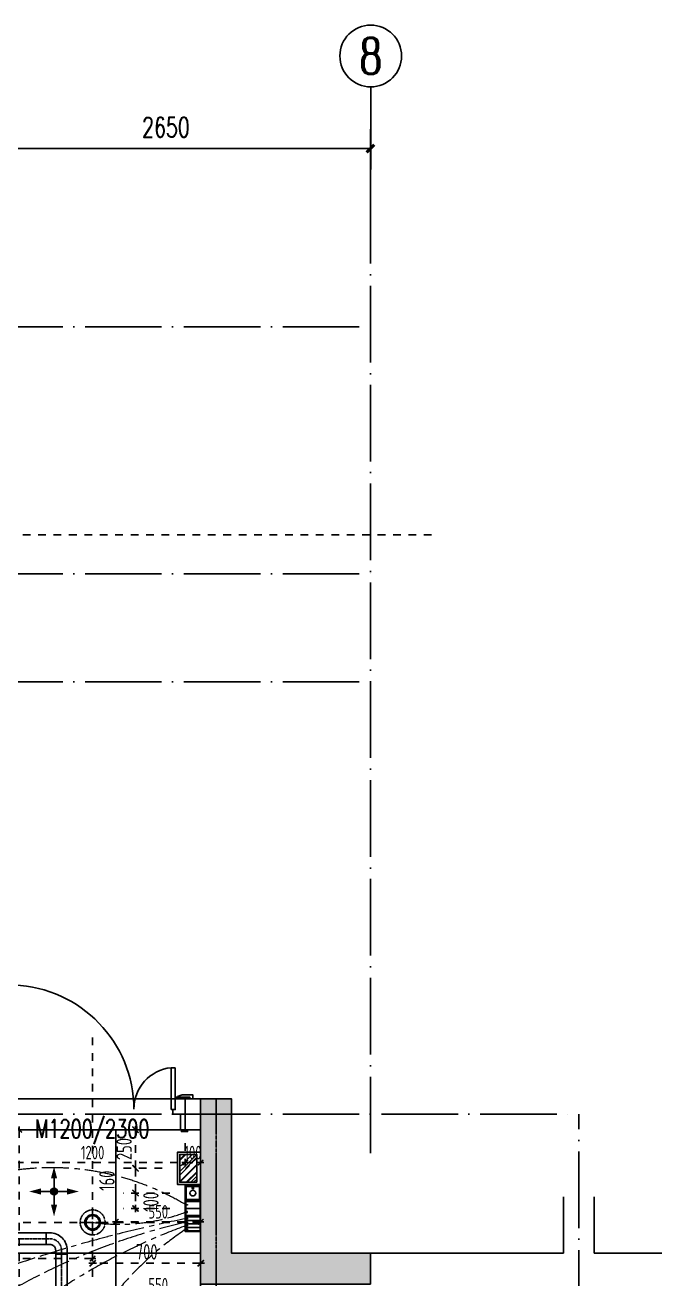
# Model space of a CAD drawing. Extents: x 133656 to 214778, y 12424 to 51506.
# Drawn here: x 166108 to 170235, y 19133 to 27253 of the extents above; entities that cross this region are included whole.
import ezdxf
from ezdxf.enums import TextEntityAlignment as Align

# ---------------------------------------------------------------- set-up
doc = ezdxf.new("R2010")
doc.units = 0
doc.header["$MEASUREMENT"] = 0
for name, pattern in [('CENTER', [2, 1.25, -0.25, 0.25, -0.25]), ('CENTER2', [1.125, 0.75, -0.125, 0.125, -0.125]), ('图纸索引线', [1.414175, 0.440583, -0.082865, 0.082865, -0.092515, 0.440583, -0.082865, 0.082865, -0.109034]), ('家具虚线平面', [100, 50, -50]), ('索引', [26.102844, 8.811668, -1.657301, 1.657301, -1.850304, 8.811668, -1.657301, 1.657301]), ('轴线', [1279.947105, 991.697132, -142.311249, 0, -145.938724])]:
    doc.linetypes.add(name, pattern=pattern)
doc.layers.get('Defpoints').update_dxf_attribs({"color": 8})
for name, color, linetype in [('A-HATH', 8, 'Continuous'), ('A3.土建轴号', 160, 'Continuous'), ('A31.土建轴线', 251, 'Continuous'), ('A32.土建轴线标注', 52, 'Continuous'), ('A5.土建门', 142, 'Continuous'), ('AXIS', 253, 'CENTER'), ('AXIS_TEXT', 7, 'Continuous'), ('B6.新建墙体定位', 203, 'Continuous'), ('B9.完成面定位', 203, 'Continuous'), ('C2.门编号', 10, 'Continuous'), ('E1.地面-(平面图)', 136, 'Continuous'), ('E7.地面_尺寸', 50, 'Continuous'), ('G1.天花造型', 30, 'Continuous'), ('G2.天花造型尺寸', 144, 'Continuous'), ('G3.天花灯具', 52, 'Continuous'), ('G4.天花灯位', 71, 'Continuous'), ('H3.顶面烟感', 102, 'Continuous'), ('K1.机电开关', 30, 'Continuous'), ('WALL', 6, 'Continuous'), ('暖-风-平面图-新风-中心线', 5, 'CENTER2'), ('暖-风-平面图-新风-端线', 2, 'ByLayer'), ('暖-风-平面图-新风-风管', 3, 'ByLayer')]:
    doc.layers.add(name, color=color, linetype=linetype)
doc.layers.add('灯具连线', color=30, linetype='Continuous', lineweight=13)
doc.styles.add('_TCH_AXIS', font='COMPLEX', dxfattribs={"bigfont": 'GBCBIG'})
doc.styles.add('_TCH_DIM_T3', font='SIMPLEX', dxfattribs={"width": 0.705882, "bigfont": 'GBCBIG'})
doc.styles.add('_TCH_SPACE', font='SIMPLEX', dxfattribs={"height": 5, "bigfont": 'GBCBIG'})
doc.styles.add('COMPLEX', font='COMPLEX')
doc.styles.add('标注数字', font='dim.shx', dxfattribs={"width": 0.8})
doc.dimstyles.new('_TCH_ARCH&&50', dxfattribs={"dimtxt": 127.5, "dimasz": 50, "dimexe": 125, "dimexo": 150, "dimgap": 75, "dimtad": 1, "dimdec": 0, "dimzin": 0, "dimdsep": 46, "dimtxsty": '_TCH_DIM_T3', "dimblk": 'ARCHTICK', "dimcen": 0.09, "dimclrd": 44, "dimclre": 44, "dimclrt": 2, "dimazin": 2, "dimtfac": 1, "dimtdec": 0, "dimtix": 1, "dimtmove": 2, "dimatfit": 3, "dimldrblk": 'DOT', "dimfxl": 1, "dimtolj": 1, "dimtzin": 0, "dimarcsym": 0})
doc.dimstyles.new('设计2017', dxfattribs={"dimscale": 100, "dimtxt": 2.5, "dimasz": 0.06, "dimexe": 2, "dimexo": 2.5, "dimgap": 0.6, "dimtad": 1, "dimdec": 0, "dimrnd": 5, "dimzin": 0, "dimdsep": 46, "dimtxsty": '标注数字', "dimblk": 'HBA_DIMENSION_TICK', "dimcen": 0.125, "dimclrd": 44, "dimclre": 44, "dimclrt": 50, "dimadec": 0, "dimazin": 0, "dimtfac": 1, "dimtdec": 0, "dimtix": 1, "dimtmove": 0, "dimatfit": 3, "dimldrblk": 'HBA_Leader_Arrow', "dimfxl": 7, "dimfxlon": 1, "dimtvp": 1, "dimtolj": 1, "dimtzin": 0, "dimarcsym": 0})

# ---------------------------------------------------------------- blocks, each defined once
blk = doc.blocks.new('_AXISO')
blk.add_circle((0, 0), 0.5)
at = {"layer": 'A32.土建轴线标注', "style": 'COMPLEX', "width": 1.041667}
blk.add_attdef('A', text='', height=0.56, dxfattribs=at).set_placement((-0.25, -0.28), (0.25, -0.28), align=Align.FIT)
blk = doc.blocks.new('_ArchTick')
at = {"color": 0, "linetype": 'ByBlock', "const_width": 0.4}
blk.add_lwpolyline([(-0.5, -0.5), (0.5, 0.5)], dxfattribs=at)
blk = doc.blocks.new('*D74')
at = {"layer": 'A3.土建轴号', "color": 44, "lineweight": -2, "transparency": 16777216}
for p, q in [((165696.1, 25928.7), (165696.1, 26577.7)), ((168346.1, 25928.7), (168346.1, 26577.7)), ((165696.1, 26452.7), (168346.1, 26452.7))]:
    blk.add_line(p, q, dxfattribs=at)
at = {"layer": 'Defpoints', "color": 0, "transparency": 16777216}
for p in [(168346.1, 26452.7), (165696.1, 25778.7), (168346.1, 25778.7)]:
    blk.add_point(p, dxfattribs=at)
at = {"layer": 'A3.土建轴号', "color": 44, "lineweight": -2, "transparency": 16777216, "xscale": 50, "yscale": 50, "zscale": 50, "rotation": 180}
blk.add_blockref('_ArchTick', (165696.1, 26452.7), dxfattribs=at)
at = {"layer": 'A3.土建轴号', "color": 44, "lineweight": -2, "transparency": 16777216, "xscale": 50, "yscale": 50, "zscale": 50}
blk.add_blockref('_ArchTick', (168346.1, 26452.7), dxfattribs=at)
at = {"layer": 'A3.土建轴号', "color": 2, "transparency": 16777216, "insert": (167021.1, 26591.5), "char_height": 127.5, "attachment_point": 5, "style": '_TCH_DIM_T3'}
blk.add_mtext('\\A1;2650', dxfattribs=at)
blk = doc.blocks.new('_Dot')
at = {"color": 0, "linetype": 'ByBlock', "lineweight": -2}
blk.add_line((-0.5, 0), (-1, 0), dxfattribs=at)
at = {"color": 0, "linetype": 'ByBlock', "const_width": 0.5}
blk.add_lwpolyline([(-0.25, 0, 1), (0.25, 0, 1)], format="xyb", close=True, dxfattribs=at)
blk = doc.blocks.new('*U53')
at = {"linetype": 'ByBlock'}
for points in [[(0, 7), (7, 7), (7, 0), (0, 0)], [(0.3, 6.7), (6.7, 6.7), (6.7, 0.3), (0.3, 0.3)]]:
    blk.add_lwpolyline(points, close=True, dxfattribs=at)
at = {"color": 0, "linetype": 'ByBlock', "lineweight": 0}
for points in [[(3.54, 6.7), (3.46, 6.7), (3.46, 0.3), (3.54, 0.3)], [(1.69, 1.06), (2.07, 1.06), (2.07, 0.3), (1.69, 0.3)], [(5.31, 1.06), (4.93, 1.06), (4.93, 0.3), (5.31, 0.3)]]:
    blk.add_lwpolyline(points, close=True, dxfattribs=at)
blk = doc.blocks.new('*U57')
at = {"linetype": 'ByBlock'}
for points in [[(0, 7), (7, 7), (7, 0), (0, 0)], [(0.5, 6.5), (6.5, 6.5), (6.5, 0.5), (0.5, 0.5)], [(6.5, 3.8), (5.5, 3.8), (5.5, 3.2), (6.5, 3.2)]]:
    blk.add_lwpolyline(points, close=True, dxfattribs=at)
blk.add_circle((3.47, 3.44), 1.3, dxfattribs=at)
blk = doc.blocks.new('HBA_DIMENSION_TICK')
at = {"color": 0, "linetype": 'ByBlock'}
for p, q in [((-10, 0), (0, 0)), ((0, 0), (10, 0))]:
    blk.add_line(p, q, dxfattribs=at)
at = {"color": 50, "linetype": 'ByBlock'}
blk.add_solid([(-10, -7), (-7, -10), (7, 10), (10, 7)], dxfattribs=at)
blk = doc.blocks.new('*D125')
at = {"layer": 'Defpoints', "color": 0, "linetype": '家具虚线平面', "transparency": 16777216}
for p in [(166824.1, 20099.6), (167246.1, 20099.6), (167096.1, 19849.7)]:
    blk.add_point(p, dxfattribs=at)
at = {"layer": 'K1.机电开关', "color": 44, "linetype": '家具虚线平面', "lineweight": -2, "transparency": 16777216}
for p, q in [((167104.1, 20099.6), (166744.1, 20099.6)), ((166824.1, 20102), (166824.1, 20104.4)), ((166824.1, 19849.7), (166824.1, 20099.6)), ((166996.1, 19849.7), (166744.1, 19849.7)), ((166824.1, 19847.3), (166824.1, 19844.9))]:
    blk.add_line(p, q, dxfattribs=at)
at = {"layer": 'K1.机电开关', "color": 44, "linetype": '家具虚线平面', "lineweight": -2, "transparency": 16777216, "xscale": 2.4, "yscale": 2.4, "zscale": 2.4}
for p, rotation in [((166824.1, 20099.6), 270), ((166824.1, 19849.7), 90)]:
    blk.add_blockref('HBA_DIMENSION_TICK', p, dxfattribs=dict(at, rotation=rotation))
at = {"layer": 'K1.机电开关', "color": 50, "linetype": '家具虚线平面', "transparency": 16777216, "insert": (166750.1, 19974.6), "char_height": 100, "attachment_point": 5, "rotation": 90, "style": '标注数字'}
blk.add_mtext('\\A1;250', dxfattribs=at)
blk = doc.blocks.new('HBA_Leader_Arrow')
at = {"color": 0, "linetype": 'ByBlock', "ltscale": 0.5}
blk.add_line((3.5, 0), (-10, 0), dxfattribs=at)
for points in [[(-11, 11.3), (-6.6, 14.4), (-0.6, 0), (3.5, 0)], [(-11, -11.3), (-6.6, -14.4), (-0.6, 0), (3.5, 0)]]:
    blk.add_solid(points, dxfattribs=at)
blk = doc.blocks.new('*D126')
at = {"layer": 'Defpoints', "color": 0, "linetype": '家具虚线平面', "transparency": 16777216}
for p in [(167096.1, 19849.7), (166824.1, 19689.7), (167146.1, 19689.7)]:
    blk.add_point(p, dxfattribs=at)
at = {"layer": 'K1.机电开关', "color": 44, "linetype": '家具虚线平面', "lineweight": -2, "transparency": 16777216}
for p, q in [((166996.1, 19849.7), (166744.1, 19849.7)), ((166824.1, 19847.3), (166824.1, 19692.1)), ((167046.1, 19689.7), (166744.1, 19689.7))]:
    blk.add_line(p, q, dxfattribs=at)
at = {"layer": 'K1.机电开关', "color": 44, "linetype": '家具虚线平面', "lineweight": -2, "transparency": 16777216, "xscale": 2.4, "yscale": 2.4, "zscale": 2.4}
for p, rotation in [((166824.1, 19849.7), 90), ((166824.1, 19689.7), 270)]:
    blk.add_blockref('HBA_DIMENSION_TICK', p, dxfattribs=dict(at, rotation=rotation))
at = {"layer": 'K1.机电开关', "color": 50, "linetype": '家具虚线平面', "transparency": 16777216, "insert": (166638.5, 19769.7), "char_height": 100, "attachment_point": 5, "rotation": 90, "style": '标注数字'}
blk.add_mtext('\\A1;160', dxfattribs=at)
blk = doc.blocks.new('*D127')
at = {"layer": 'Defpoints', "color": 0, "linetype": '家具虚线平面', "transparency": 16777216}
for p in [(167146.1, 19689.7), (166824.1, 19589.7), (167146.1, 19589.7)]:
    blk.add_point(p, dxfattribs=at)
at = {"layer": 'K1.机电开关', "color": 44, "linetype": '家具虚线平面', "lineweight": -2, "transparency": 16777216}
for p, q in [((167046.1, 19689.7), (166744.1, 19689.7)), ((166824.1, 19687.3), (166824.1, 19592.1)), ((167046.1, 19589.7), (166744.1, 19589.7))]:
    blk.add_line(p, q, dxfattribs=at)
at = {"layer": 'K1.机电开关', "color": 44, "linetype": '家具虚线平面', "lineweight": -2, "transparency": 16777216, "xscale": 2.4, "yscale": 2.4, "zscale": 2.4}
for p, rotation in [((166824.1, 19689.7), 90), ((166824.1, 19589.7), 270)]:
    blk.add_blockref('HBA_DIMENSION_TICK', p, dxfattribs=dict(at, rotation=rotation))
at = {"layer": 'K1.机电开关', "color": 50, "linetype": '家具虚线平面', "transparency": 16777216, "insert": (166923.7, 19632.6), "char_height": 100, "attachment_point": 5, "rotation": 90, "style": '标注数字'}
blk.add_mtext('\\A1;100', dxfattribs=at)
blk = doc.blocks.new('可视对讲210.150')
at = {"linetype": 'ByBlock'}
h = blk.add_hatch(dxfattribs=at)
h.set_pattern_fill('AR-RROOF', color=8, scale=50, angle=45)
h.set_pattern_definition([(45, (-1122627.614, -189892.404), (42.4264069, 113.137085), [750, -100, 250, -50]), (45, (-1122598.27, -189827.704), (-82.37794, 11.667262), [150, -16.5, 300, -37.5]), (45, (-1122639.988, -189844.675), (160.1596859, 207.5358403), [400, -70, 200, -50])])
h.paths.add_polyline_path([(25, 90), (135, 90), (135, -90), (25, -90)])
for points in [[(0, 105), (150, 105), (150, -105), (0, -105)], [(25, 90), (135, 90), (135, -90), (25, -90)]]:
    blk.add_lwpolyline(points, close=True)
blk = doc.blocks.new('*U317')
at = {"linetype": 'ByBlock'}
for p, q in [((1.9, 6.7), (1.9, 0.3)), ((3.5, 6.7), (3.5, 0.3)), ((5.1, 6.7), (5.1, 0.3))]:
    blk.add_line(p, q, dxfattribs=at)
for points in [[(0, 7), (7, 7), (7, 0), (0, 0)], [(0.3, 6.7), (6.7, 6.7), (6.7, 0.3), (0.3, 0.3)], [(1.3, 1.1), (1.3, 0.3), (0.9, 0.3), (0.9, 1.1)], [(2.5, 1.1), (2.5, 0.3), (2.9, 0.3), (2.9, 1.1)], [(4.5, 1.1), (4.5, 0.3), (4.1, 0.3), (4.1, 1.1)], [(5.7, 1.1), (5.7, 0.3), (6.1, 0.3), (6.1, 1.1)]]:
    blk.add_lwpolyline(points, close=True, dxfattribs=at)
blk = doc.blocks.new('结构')
at = {"layer": 'A-HATH'}
blk.add_hatch(color=256, dxfattribs=at).paths.add_polyline_path([(4550, -750), (4550, -1950), (5650, -1950), (5650, -1750), (4750, -1750), (4750, -750)], flags=0)
at = {"layer": 'AXIS'}
blk.add_line((4650, -1850), (4650, -850), dxfattribs=at)
at = {"layer": 'WALL'}
blk.add_lwpolyline([(4550, -750), (4550, -1950), (5650, -1950), (5650, -1750), (4750, -1750), (4750, -750), (4550, -750)], close=True, dxfattribs=at)
blk = doc.blocks.new('*U26')
at = {"color": 0}
for p, q in [((-20.5, 0), (-80.8, 0)), ((0, 20.5), (0, 80.8)), ((20.5, 0), (80.8, 0)), ((0, -20.5), (0, -80.8))]:
    blk.add_line(p, q, dxfattribs=at)
for radius in [50.8, 43.8]:
    blk.add_circle((0, 0), radius, dxfattribs=at)
blk.add_point((0, 0), dxfattribs=at)
blk.add_point((0, 0), dxfattribs=at)
blk.add_point((0, 0), dxfattribs=at)
blk = doc.blocks.new('*D208')
at = {"layer": 'Defpoints', "color": 0, "linetype": '家具虚线平面', "transparency": 16777216}
for p in [(166546.1, 19499.6), (167246.1, 19499.6), (166546.1, 19234.7)]:
    blk.add_point(p, dxfattribs=at)
at = {"layer": 'G2.天花造型尺寸', "color": 44, "linetype": '家具虚线平面', "lineweight": -2, "transparency": 16777216}
for p, q in [((166546.1, 19399.6), (166546.1, 19154.7)), ((167246.1, 19399.6), (167246.1, 19154.7)), ((167243.7, 19234.7), (166548.5, 19234.7))]:
    blk.add_line(p, q, dxfattribs=at)
at = {"layer": 'G2.天花造型尺寸', "color": 44, "linetype": '家具虚线平面', "lineweight": -2, "transparency": 16777216, "xscale": 2.4, "yscale": 2.4, "zscale": 2.4, "rotation": 180}
blk.add_blockref('HBA_DIMENSION_TICK', (166546.1, 19234.7), dxfattribs=at)
at = {"layer": 'G2.天花造型尺寸', "color": 44, "linetype": '家具虚线平面', "lineweight": -2, "transparency": 16777216, "xscale": 2.4, "yscale": 2.4, "zscale": 2.4}
blk.add_blockref('HBA_DIMENSION_TICK', (167246.1, 19234.7), dxfattribs=at)
at = {"layer": 'G2.天花造型尺寸', "color": 50, "linetype": '家具虚线平面', "transparency": 16777216, "insert": (166896.1, 19308.7), "char_height": 100, "attachment_point": 5, "style": '标注数字'}
blk.add_mtext('\\A1;700', dxfattribs=at)
blk = doc.blocks.new('直角铺装起始点')
at = {"ltscale": 0.002}
h = blk.add_hatch(color=256, dxfattribs=at)
h.dxf.hatch_style = 1
edge = h.paths.add_edge_path()
edge.add_arc((0, 0), 0.553, -90, 270, ccw=False)
for p in [(0, -2.12), (2.12, 0)]:
    blk.add_line(p, (0, 0), dxfattribs=at)
at = {"ltscale": 0.002, "const_width": 0.0375}
for points in [[(-0.18, 0), (2.12, 0)], [(0, 0), (0, -2.3)]]:
    blk.add_lwpolyline(points, dxfattribs=at)
at = {"ltscale": 0.002}
for points in [[(4.02, 0, 0, 1, 0), (2.12, 0, 0.25, 0.25, 0)], [(0, -4.02, 0, 1, 0), (0, -2.12, 0.25, 0.25, 0)]]:
    blk.add_lwpolyline(points, format="xyseb", dxfattribs=at)
blk.add_circle((0, 0), 0.553, dxfattribs=at)
blk = doc.blocks.new('*D265')
at = {"layer": 'Defpoints', "color": 0, "linetype": '家具虚线平面', "transparency": 16777216}
for p in [(166696.1, 19503.2), (166696.1, 19299.6), (167246.1, 19299.6)]:
    blk.add_point(p, dxfattribs=at)
at = {"layer": 'E7.地面_尺寸', "color": 44, "linetype": '家具虚线平面', "lineweight": -2, "transparency": 16777216}
for p, q in [((166696.1, 19387.1), (166696.1, 19573.2)), ((167246.1, 19387.1), (167246.1, 19573.2)), ((167244, 19503.2), (166698.2, 19503.2))]:
    blk.add_line(p, q, dxfattribs=at)
at = {"layer": 'E7.地面_尺寸', "color": 44, "linetype": '家具虚线平面', "lineweight": -2, "transparency": 16777216, "xscale": 2.1, "yscale": 2.1, "zscale": 2.1, "rotation": 180}
blk.add_blockref('HBA_DIMENSION_TICK', (166696.1, 19503.2), dxfattribs=at)
at = {"layer": 'E7.地面_尺寸', "color": 44, "linetype": '家具虚线平面', "lineweight": -2, "transparency": 16777216, "xscale": 2.1, "yscale": 2.1, "zscale": 2.1}
blk.add_blockref('HBA_DIMENSION_TICK', (167246.1, 19503.2), dxfattribs=at)
at = {"layer": 'E7.地面_尺寸', "color": 50, "linetype": '家具虚线平面', "transparency": 16777216, "insert": (166971.1, 19567.9), "char_height": 87.5, "attachment_point": 5, "style": '标注数字'}
blk.add_mtext('\\A1;550', dxfattribs=at)
blk = doc.blocks.new('$DorLib2D$00000225')
at = {"color": 0}
for p, q in [((0.475, -0.0014), (0.475, 0.7521)), ((0.475, 0.7521), (0.5, 0.7521)), ((0.5, -0.0014), (0.5, 0.7521)), ((-0.5, 0), (-0.5, 0.252)), ((-0.475, 0.252), (-0.5, 0.252)), ((-0.475, 0), (-0.475, 0.252)), ((-0.475, 0), (-0.5, 0)), ((0.475, -0.0014), (0.5, -0.0014))]:
    blk.add_line(p, q, dxfattribs=at)
for centre, radius, start, end in [((0.5046, -0.0019), 0.7546, 92.24927, 179.72377), ((-0.5008, 0.0026), 0.2508, 359.78987, 84.09744)]:
    blk.add_arc(centre, radius, start, end, dxfattribs=at)
blk = doc.blocks.new('*D490')
at = {"layer": 'B6.新建墙体定位', "color": 44, "linetype": '家具虚线平面', "lineweight": -2, "transparency": 16777216}
for p, q in [((165825.5, 20099.6), (166140.5, 20099.6)), ((166070.5, 20097.5), (166070.5, 18901.7)), ((166315.5, 18899.6), (166000.5, 18899.6))]:
    blk.add_line(p, q, dxfattribs=at)
at = {"layer": 'Defpoints', "color": 0, "linetype": '家具虚线平面', "transparency": 16777216}
for p in [(165692.2, 20099.6), (166070.5, 18899.6), (167342.2, 18899.6)]:
    blk.add_point(p, dxfattribs=at)
at = {"layer": 'B6.新建墙体定位', "color": 44, "linetype": '家具虚线平面', "lineweight": -2, "transparency": 16777216, "xscale": 2.1, "yscale": 2.1, "zscale": 2.1}
for p, rotation in [((166070.5, 20099.6), 90), ((166070.5, 18899.6), 270)]:
    blk.add_blockref('HBA_DIMENSION_TICK', p, dxfattribs=dict(at, rotation=rotation))
at = {"layer": 'B6.新建墙体定位', "color": 50, "linetype": '家具虚线平面', "transparency": 16777216, "insert": (166005.7, 19499.6), "char_height": 87.5, "attachment_point": 5, "rotation": 90, "style": '标注数字'}
blk.add_mtext('\\A1;1200', dxfattribs=at)
blk = doc.blocks.new('*D495')
at = {"layer": 'B6.新建墙体定位', "color": 44, "linetype": '家具虚线平面', "lineweight": -2, "transparency": 16777216}
for p, q in [((165946.1, 20012.1), (165946.1, 19816.9)), ((167146.1, 20012.1), (167146.1, 19816.9)), ((165948.2, 19886.9), (167144, 19886.9))]:
    blk.add_line(p, q, dxfattribs=at)
at = {"layer": 'Defpoints', "color": 0, "linetype": '家具虚线平面', "transparency": 16777216}
for p in [(165946.1, 20099.6), (167146.1, 20099.6), (167146.1, 19886.9)]:
    blk.add_point(p, dxfattribs=at)
at = {"layer": 'B6.新建墙体定位', "color": 44, "linetype": '家具虚线平面', "lineweight": -2, "transparency": 16777216, "xscale": 2.1, "yscale": 2.1, "zscale": 2.1, "rotation": 180}
blk.add_blockref('HBA_DIMENSION_TICK', (165946.1, 19886.9), dxfattribs=at)
at = {"layer": 'B6.新建墙体定位', "color": 44, "linetype": '家具虚线平面', "lineweight": -2, "transparency": 16777216, "xscale": 2.1, "yscale": 2.1, "zscale": 2.1}
blk.add_blockref('HBA_DIMENSION_TICK', (167146.1, 19886.9), dxfattribs=at)
at = {"layer": 'B6.新建墙体定位', "color": 50, "linetype": '家具虚线平面', "transparency": 16777216, "insert": (166546.1, 19951.7), "char_height": 87.5, "attachment_point": 5, "style": '标注数字'}
blk.add_mtext('\\A1;1200', dxfattribs=at)
blk = doc.blocks.new('*D496')
at = {"layer": 'B6.新建墙体定位', "color": 44, "linetype": '家具虚线平面', "lineweight": -2, "transparency": 16777216}
for p, q in [((167146.1, 20012.1), (167146.1, 19816.9)), ((167246.1, 20012.1), (167246.1, 19816.9)), ((167144, 19886.9), (167141.9, 19886.9)), ((167146.1, 19886.9), (167246.1, 19886.9)), ((167248.2, 19886.9), (167250.3, 19886.9))]:
    blk.add_line(p, q, dxfattribs=at)
at = {"layer": 'Defpoints', "color": 0, "linetype": '家具虚线平面', "transparency": 16777216}
for p in [(167146.1, 20099.6), (167246.1, 20099.6), (167246.1, 19886.9)]:
    blk.add_point(p, dxfattribs=at)
at = {"layer": 'B6.新建墙体定位', "color": 44, "linetype": '家具虚线平面', "lineweight": -2, "transparency": 16777216, "xscale": 2.1, "yscale": 2.1, "zscale": 2.1}
blk.add_blockref('HBA_DIMENSION_TICK', (167146.1, 19886.9), dxfattribs=at)
at = {"layer": 'B6.新建墙体定位', "color": 44, "linetype": '家具虚线平面', "lineweight": -2, "transparency": 16777216, "xscale": 2.1, "yscale": 2.1, "zscale": 2.1, "rotation": 180}
blk.add_blockref('HBA_DIMENSION_TICK', (167246.1, 19886.9), dxfattribs=at)
at = {"layer": 'B6.新建墙体定位', "color": 50, "linetype": '家具虚线平面', "transparency": 16777216, "insert": (167196.1, 19951.7), "char_height": 87.5, "attachment_point": 5, "style": '标注数字'}
blk.add_mtext('\\A1;100', dxfattribs=at)
blk = doc.blocks.new('*D497')
at = {"layer": 'B6.新建墙体定位', "color": 44, "linetype": '家具虚线平面', "lineweight": -2, "transparency": 16777216}
for p, q in [((166696.1, 18987.1), (166696.1, 19101.3)), ((167246.1, 18987.1), (167246.1, 19101.3)), ((167244, 19031.3), (166698.2, 19031.3))]:
    blk.add_line(p, q, dxfattribs=at)
at = {"layer": 'Defpoints', "color": 0, "linetype": '家具虚线平面', "transparency": 16777216}
for p in [(166696.1, 19031.3), (166696.1, 18899.6), (167246.1, 18899.6)]:
    blk.add_point(p, dxfattribs=at)
at = {"layer": 'B6.新建墙体定位', "color": 44, "linetype": '家具虚线平面', "lineweight": -2, "transparency": 16777216, "xscale": 2.1, "yscale": 2.1, "zscale": 2.1, "rotation": 180}
blk.add_blockref('HBA_DIMENSION_TICK', (166696.1, 19031.3), dxfattribs=at)
at = {"layer": 'B6.新建墙体定位', "color": 44, "linetype": '家具虚线平面', "lineweight": -2, "transparency": 16777216, "xscale": 2.1, "yscale": 2.1, "zscale": 2.1}
blk.add_blockref('HBA_DIMENSION_TICK', (167246.1, 19031.3), dxfattribs=at)
at = {"layer": 'B6.新建墙体定位', "color": 50, "linetype": '家具虚线平面', "transparency": 16777216, "insert": (166971.1, 19096.1), "char_height": 87.5, "attachment_point": 5, "style": '标注数字'}
blk.add_mtext('\\A1;550', dxfattribs=at)
blk = doc.blocks.new('*D537')
at = {"layer": 'Defpoints', "color": 0, "linetype": '家具虚线平面', "transparency": 16777216}
for p in [(165246.1, 19264.8), (165246.1, 19264.8), (166546.1, 19264.8)]:
    blk.add_point(p, dxfattribs=at)
at = {"layer": 'G4.天花灯位', "color": 44, "linetype": '家具虚线平面', "lineweight": -2, "transparency": 16777216}
for p, q in [((165246.1, 19264.8), (165246.1, 19334.8)), ((166546.1, 19264.8), (166546.1, 19334.8)), ((166544, 19264.8), (165248.2, 19264.8))]:
    blk.add_line(p, q, dxfattribs=at)
at = {"layer": 'G4.天花灯位', "color": 44, "linetype": '家具虚线平面', "lineweight": -2, "transparency": 16777216, "xscale": 2.1, "yscale": 2.1, "zscale": 2.1, "rotation": 180}
blk.add_blockref('HBA_DIMENSION_TICK', (165246.1, 19264.8), dxfattribs=at)
at = {"layer": 'G4.天花灯位', "color": 44, "linetype": '家具虚线平面', "lineweight": -2, "transparency": 16777216, "xscale": 2.1, "yscale": 2.1, "zscale": 2.1}
blk.add_blockref('HBA_DIMENSION_TICK', (166546.1, 19264.8), dxfattribs=at)
at = {"layer": 'G4.天花灯位', "color": 50, "linetype": '家具虚线平面', "transparency": 16777216, "insert": (165896.1, 19329.5), "char_height": 87.5, "attachment_point": 5, "style": '标注数字'}
blk.add_mtext('\\A1;1300', dxfattribs=at)
blk = doc.blocks.new('线条方形')
at = {"color": 0}
blk.add_lwpolyline([(0, -12), (0, 0), (-40, 0)], dxfattribs=at)
blk.add_lwpolyline([(-40, 0), (0, 0), (0, -12), (-40, -12)], close=True, dxfattribs=at)
blk = doc.blocks.new('*U603')
at = {"color": 33}
blk.add_lwpolyline([(-970, 0), (-970, -100), (-940, -100), (-940, 0), (-970, 0)], dxfattribs=at)
blk.add_lwpolyline([(200, 0), (230, 0), (230, -100), (200, -100)], close=True, dxfattribs=at)
at = {"color": 33, "xscale": -1, "rotation": 180}
blk.add_blockref('线条方形', (-945, 0), dxfattribs=at)
at = {"color": 33, "rotation": 180}
blk.add_blockref('线条方形', (205, 0), dxfattribs=at)
blk = doc.blocks.new('新风口')
at = {"layer": '暖-风-平面图-新风-中心线'}
for points in [[(7850.1, 1562.9), (8314.8, 1562.9)], [(8414.8, 1462.9), (8414.8, 393.9)]]:
    blk.add_lwpolyline(points, dxfattribs=at)
blk.add_lwpolyline([(8314.8, 1562.9), (8339.8, 1562.9, -0.414214), (8414.8, 1487.9), (8414.8, 1462.9)], format="xyb", dxfattribs=at)
at = {"layer": '暖-风-平面图-新风-端线'}
for points in [[(8314.8, 1525.4), (8314.8, 1600.4)], [(8377.3, 1462.9), (8452.3, 1462.9)]]:
    blk.add_lwpolyline(points, dxfattribs=at)
at = {"layer": '暖-风-平面图-新风-风管'}
for points in [[(7850.1, 1600.4), (8314.8, 1600.4)], [(8314.8, 1600.4), (8339.8, 1600.4), (8350.8, 1599.8), (8361.7, 1598.2), (8372.4, 1595.5), (8382.8, 1591.8), (8392.8, 1587.1), (8402.3, 1581.4), (8411.1, 1574.8), (8419.3, 1567.4), (8426.7, 1559.2), (8433.3, 1550.4), (8439, 1540.9), (8443.7, 1530.9), (8447.4, 1520.5), (8450.1, 1509.8), (8451.7, 1498.9), (8452.3, 1487.9), (8452.3, 1462.9)], [(7850.1, 1525.4), (8314.8, 1525.4)], [(8314.8, 1525.4), (8339.8, 1525.4), (8343.4, 1525.2), (8347.1, 1524.6), (8350.7, 1523.7), (8354.1, 1522.5), (8357.4, 1520.9), (8360.6, 1519), (8363.6, 1516.8), (8366.3, 1514.4), (8368.8, 1511.6), (8370.9, 1508.7), (8372.8, 1505.5), (8374.4, 1502.2), (8375.7, 1498.7), (8376.5, 1495.2), (8377.1, 1491.5), (8377.3, 1487.9), (8377.3, 1462.9)], [(8377.3, 1462.9), (8377.3, 393.9)], [(8452.3, 1462.9), (8452.3, 393.9)]]:
    blk.add_lwpolyline(points, dxfattribs=at)

msp = doc.modelspace()

# ---------------------------------------------------------------- hatches: boundary and pattern name
at = {"layer": 'E1.地面-(平面图)'}
h = msp.add_hatch(dxfattribs=at)
h.set_pattern_fill('_USER', color=256, scale=800, double=1, pattern_type=0)
h.set_pattern_definition([(0, (166696.1, 19299.6), (0, 800), []), (90, (166696.1, 19299.6), (-800, 5e-14), [])])
h.paths.add_polyline_path([(165596.1, 23099.6), (162696.1, 23099.6), (162696.1, 20099.6), (159596.1, 20099.6), (159596.1, 18899.6), (162696.1, 18899.6), (162696.1, 14499.6), (163156.1, 14499.6), (163156.1, 14519.6), (166236.1, 14519.6), (166236.1, 14499.6), (166696.1, 14499.6), (166696.1, 14699.6), (166671.1, 14704.6), (166671.1, 17694.6), (166666.1, 17694.6), (166666.1, 18487.1), (166671.1, 18489.6), (166671.1, 18639.6), (166696.1, 18899.6), (167246.1, 18899.6), (167246.1, 20099.6), (165596.1, 20099.6)])

# ---------------------------------------------------------------- linework, layer by layer
at = {"color": 33}
for points in [[(167176.1, 20299.7), (167176.1, 20309.7), (167081.1, 20309.7), (167081.1, 20229.7), (167066.1, 20229.7), (167066.1, 20199.7), (167146.1, 20199.7), (167146.1, 20299.6), (167176.1, 20299.7)], [(167096.1, 20309.7), (167096.1, 20314.7), (167126.1, 20324.7), (167196.1, 20324.7), (167196.1, 20299.7)]]:
    msp.add_lwpolyline(points, dxfattribs=at)
at = {"layer": 'A3.土建轴号'}
msp.add_line((168346.1, 25778.7), (168348.1, 26852.7), dxfattribs=at)
at = {"layer": 'A31.土建轴线', "linetype": '轴线', "ltscale": 0.5}
for p, q in [((168346.1, 19947.2), (168346.1, 25778.7)), ((155616.2, 25299.6), (168346.1, 25299.6)), ((155616.2, 23699.6), (168346.1, 23699.6)), ((155616.2, 22999.6), (168346.1, 22999.6)), ((167346.1, 18804.6), (167346.1, 20299.6)), ((155616.2, 20199.6), (169696.1, 20199.6)), ((169696.1, 13702.3), (169696.1, 20199.6))]:
    msp.add_line(p, q, dxfattribs=at)
at = {"layer": 'B9.完成面定位', "linetype": '家具虚线平面'}
msp.add_line((162292.8, 23951), (168762, 23951), dxfattribs=at)
at = {"layer": 'E1.地面-(平面图)'}
msp.add_lwpolyline([(165946.1, 20099.6), (167146.1, 20099.6), (167146.1, 20299.6), (165946.1, 20299.6)], close=True, dxfattribs=at)
at = {"layer": 'G1.天花造型'}
msp.add_lwpolyline([(167146.1, 20299.6), (165946.1, 20299.6), (165946.1, 20099.6), (167146.1, 20099.6)], close=True, dxfattribs=at)
at = {"layer": 'G3.天花灯具', "linetype": '图纸索引线'}
msp.add_circle((166546.1, 19499.6), 80.8, dxfattribs=at)
at = {"layer": 'G4.天花灯位', "linetype": '家具虚线平面'}
for p, q in [((166546.1, 20696.2), (166546.1, 19137.2)), ((167246.1, 19499.6), (163804.8, 19499.6))]:
    msp.add_line(p, q, dxfattribs=at)
at = {"layer": 'WALL'}
for p, q in [((167346.1, 20299.6), (167146.1, 20299.6)), ((167146.1, 20299.6), (167146.1, 20099.6)), ((167446.1, 20299.6), (167346.1, 20299.6)), ((167446.1, 20099.6), (167446.1, 20299.6)), ((167146.1, 20099.6), (167246.1, 20099.6)), ((167246.1, 20099.6), (167246.1, 19199.6)), ((167446.1, 20099.6), (167446.1, 19299.6)), ((169596.1, 19665), (169596.1, 19299.6)), ((169796.1, 19665), (169796.1, 19299.6)), ((167446.1, 19299.6), (169596.1, 19299.6)), ((170234.9, 19299.6), (169796.1, 19299.6)), ((167246.1, 19199.6), (167246.1, 18899.6))]:
    msp.add_line(p, q, dxfattribs=at)
at = {"layer": '灯具连线', "linetype": '索引', "ltscale": 20}
for centre, radius, start, end in [((166281, 18162.9), 1690.5, 59.05279, 127.74898), ((168856.4, 10972.8), 8719.6, 101.28282, 133.48281), ((168119.7, 15333.2), 4279.1, 103.09215, 133.64626), ((166719.5, 20696.2), 1209, 261.75491, 290.87913), ((168501.9, 15776.2), 3941, 110.05591, 164.94869), ((168291.9, 17743.7), 2057.4, 123.69918, 210.49376)]:
    msp.add_arc(centre, radius, start, end, dxfattribs=at)

# ---------------------------------------------------------------- block references
at = {"color": 33, "xscale": -1, "rotation": 180.0002377098126}
msp.add_blockref('*U603', (166916.1, 20099.6), dxfattribs=at)
at = {"layer": 'A3.土建轴号'}
ref = msp.add_blockref('_AXISO', (168348.1, 27052.7), dxfattribs=dict(at, xscale=400, yscale=400, zscale=400))
ref.add_attrib('A', '8', dxfattribs={"layer": 'AXIS_TEXT', "height": 233, "style": '_TCH_AXIS'}).set_placement((168270.4, 26936.2), (168425.8, 26936.2), align=Align.FIT)
at = {"layer": 'A5.土建门', "xscale": -1070, "yscale": 1070, "zscale": -1070, "rotation": 359.9999999015169}
msp.add_blockref('$DorLib2D$00000225', (166546.1, 20231.3), dxfattribs=at)
at = {"layer": 'E1.地面-(平面图)', "color": 8, "linetype": 'ByBlock', "xscale": -39.99999999999999, "yscale": 39.99999999999999, "zscale": 39.99999999999999, "rotation": 269.9975183549148}
msp.add_blockref('直角铺装起始点', (166296.1, 19699.6), dxfattribs=at)
at = {"layer": 'E1.地面-(平面图)', "color": 8, "linetype": 'ByBlock', "xscale": 39.99999999999999, "yscale": 39.99999999999999, "zscale": 39.99999999999999}
msp.add_blockref('直角铺装起始点', (166296.1, 19699.6), dxfattribs=at)
at = {"layer": 'G3.天花灯具', "linetype": '图纸索引线', "xscale": -1, "rotation": 90}
msp.add_blockref('*U26', (166546.1, 19499.6), dxfattribs=at)
at = {"layer": 'H3.顶面烟感'}
msp.add_blockref('新风口', (157929.5, 17831.2), dxfattribs=at)
at = {"layer": 'K1.机电开关', "rotation": 180}
msp.add_blockref('可视对讲210.150', (167246.1, 19849.7), dxfattribs=at)
at = {"layer": 'K1.机电开关', "yscale": 14.28571428571154, "zscale": 14.28571428571154, "rotation": 270}
for name, p, xscale in [('*U57', (167146.1, 19639.7), -14.28571428571154), ('*U53', (167146.1, 19539.7), -14.28571428571154), ('*U317', (167146.1, 19539.7), 14.28571428571154)]:
    msp.add_blockref(name, p, dxfattribs=dict(at, xscale=xscale))
at = {"layer": 'WALL'}
msp.add_blockref('结构', (162696.1, 21049.6), dxfattribs=at)

# ---------------------------------------------------------------- texts
at = {"layer": 'C2.门编号', "style": '_TCH_SPACE', "width": 0.7}
msp.add_text('M1200/2300', height=120, dxfattribs=at).set_placement((166172.8, 20046))

# ---------------------------------------------------------------- dimensions: what is measured, and where the dimension line sits
at = {"layer": 'A3.土建轴号'}
dim = msp.add_aligned_dim(p1=(165696.1, 25778.7), p2=(168346.1, 25778.7), distance=674, dimstyle='_TCH_ARCH&&50', dxfattribs=at)
dim.commit()
dim.dimension.update_dxf_attribs({"geometry": '*D74', "text_midpoint": (167021.1, 26591.5)})
at = {"layer": 'B6.新建墙体定位', "linetype": '家具虚线平面'}
dim = msp.add_linear_dim(base=(166070.5, 18899.6), p1=(165692.2, 20099.6), p2=(167342.2, 18899.6), angle=90, dimstyle='设计2017', override={"dimscale": 35, "dimtmove": 1}, dxfattribs=at)
dim.commit()
dim.dimension.update_dxf_attribs({"geometry": '*D490', "text_midpoint": (166005.7, 19499.6)})
for base, p1, p2, picture, middle in [((167146.1, 19886.9), (165946.1, 20099.6), (167146.1, 20099.6), '*D495', (166546.1, 19951.7)), ((167246.1, 19886.9), (167146.1, 20099.6), (167246.1, 20099.6), '*D496', (167196.1, 19951.7)), ((166696.1, 19031.3), (167246.1, 18899.6), (166696.1, 18899.6), '*D497', (166971.1, 19096.1))]:
    dim = msp.add_linear_dim(base=base, p1=p1, p2=p2, dimstyle='设计2017', override={"dimscale": 35, "dimtmove": 1}, dxfattribs=at)
    dim.commit()
    dim.dimension.update_dxf_attribs({"geometry": picture, "text_midpoint": middle})
at = {"layer": 'E7.地面_尺寸', "linetype": '家具虚线平面'}
dim = msp.add_linear_dim(base=(166696.1, 19503.2), p1=(167246.1, 19299.6), p2=(166696.1, 19299.6), angle=180, dimstyle='设计2017', override={"dimscale": 35, "dimtmove": 2}, dxfattribs=at)
dim.commit()
dim.dimension.update_dxf_attribs({"geometry": '*D265', "text_midpoint": (166971.1, 19567.9)})
at = {"layer": 'G2.天花造型尺寸', "linetype": '家具虚线平面'}
dim = msp.add_linear_dim(base=(166546.1, 19234.7), p1=(167246.1, 19499.6), p2=(166546.1, 19499.6), angle=0, dimstyle='设计2017', override={"dimscale": 40, "dimrnd": 0, "dimtmove": 2}, dxfattribs=at)
dim.commit()
dim.dimension.update_dxf_attribs({"geometry": '*D208', "text_midpoint": (166896.1, 19308.7)})
at = {"layer": 'G4.天花灯位', "linetype": '家具虚线平面'}
dim = msp.add_linear_dim(base=(165246.1, 19264.8), p1=(166546.1, 19264.8), p2=(165246.1, 19264.8), dimstyle='设计2017', override={"dimscale": 35, "dimtmove": 1}, dxfattribs=at)
dim.commit()
dim.dimension.update_dxf_attribs({"geometry": '*D537', "text_midpoint": (165896.1, 19329.5)})
at = {"layer": 'K1.机电开关', "linetype": '家具虚线平面'}
dim = msp.add_linear_dim(base=(166824.1, 20099.6), p1=(167096.1, 19849.7), p2=(167246.1, 20099.6), angle=270, dimstyle='设计2017', override={"dimscale": 40, "dimrnd": 0, "dimtmove": 2}, dxfattribs=at)
dim.commit()
dim.dimension.update_dxf_attribs({"geometry": '*D125', "text_midpoint": (166750.1, 19974.6)})
for base, p1, p2, picture, middle in [((166824.1, 19689.7), (167096.1, 19849.7), (167146.1, 19689.7), '*D126', (166638.5, 19769.7)), ((166824.1, 19589.7), (167146.1, 19689.7), (167146.1, 19589.7), '*D127', (166923.7, 19632.6))]:
    dim = msp.add_linear_dim(base=base, p1=p1, p2=p2, angle=270, dimstyle='设计2017', override={"dimscale": 40, "dimrnd": 0, "dimtmove": 2}, dxfattribs=at)
    dim.commit()
    dim.dimension.update_dxf_attribs({"geometry": picture, "text_midpoint": middle, "dimtype": 160})

doc.saveas('drawing.dxf')
